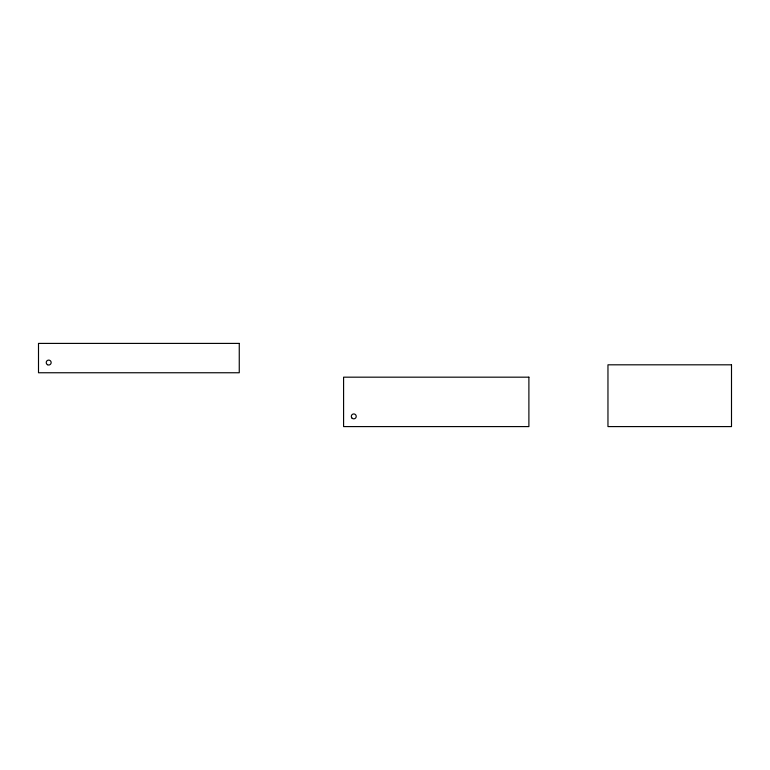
<?xml version="1.0" encoding="UTF-8"?>
<svg xmlns="http://www.w3.org/2000/svg" width="770" height="770" viewBox="0 0 770 770"><rect width="100%" height="100%" fill="white"/><g stroke="black" fill="none" stroke-linecap="round" stroke-linejoin="round"><path stroke-width="1.16" d="M239.258 343.41L38.5 343.41L38.5 372.757L239.258 372.757L239.258 343.41M731.5 364.816L607.963 364.816L607.963 426.59L731.5 426.59L731.5 364.816M528.894 377.175L343.584 377.175L343.584 426.59L528.894 426.59L528.894 377.175M352.025 418.139A2.474 2.474 0 0 0 356.154 417.032A2.474 2.474 0 0 0 353.132 414.01A2.474 2.474 0 0 0 352.025 418.139M47.461 364.701A2.474 2.474 0 0 0 51.166 362.564A2.474 2.474 0 0 0 47.461 360.418A2.474 2.474 0 0 0 47.461 364.701"/></g></svg>
